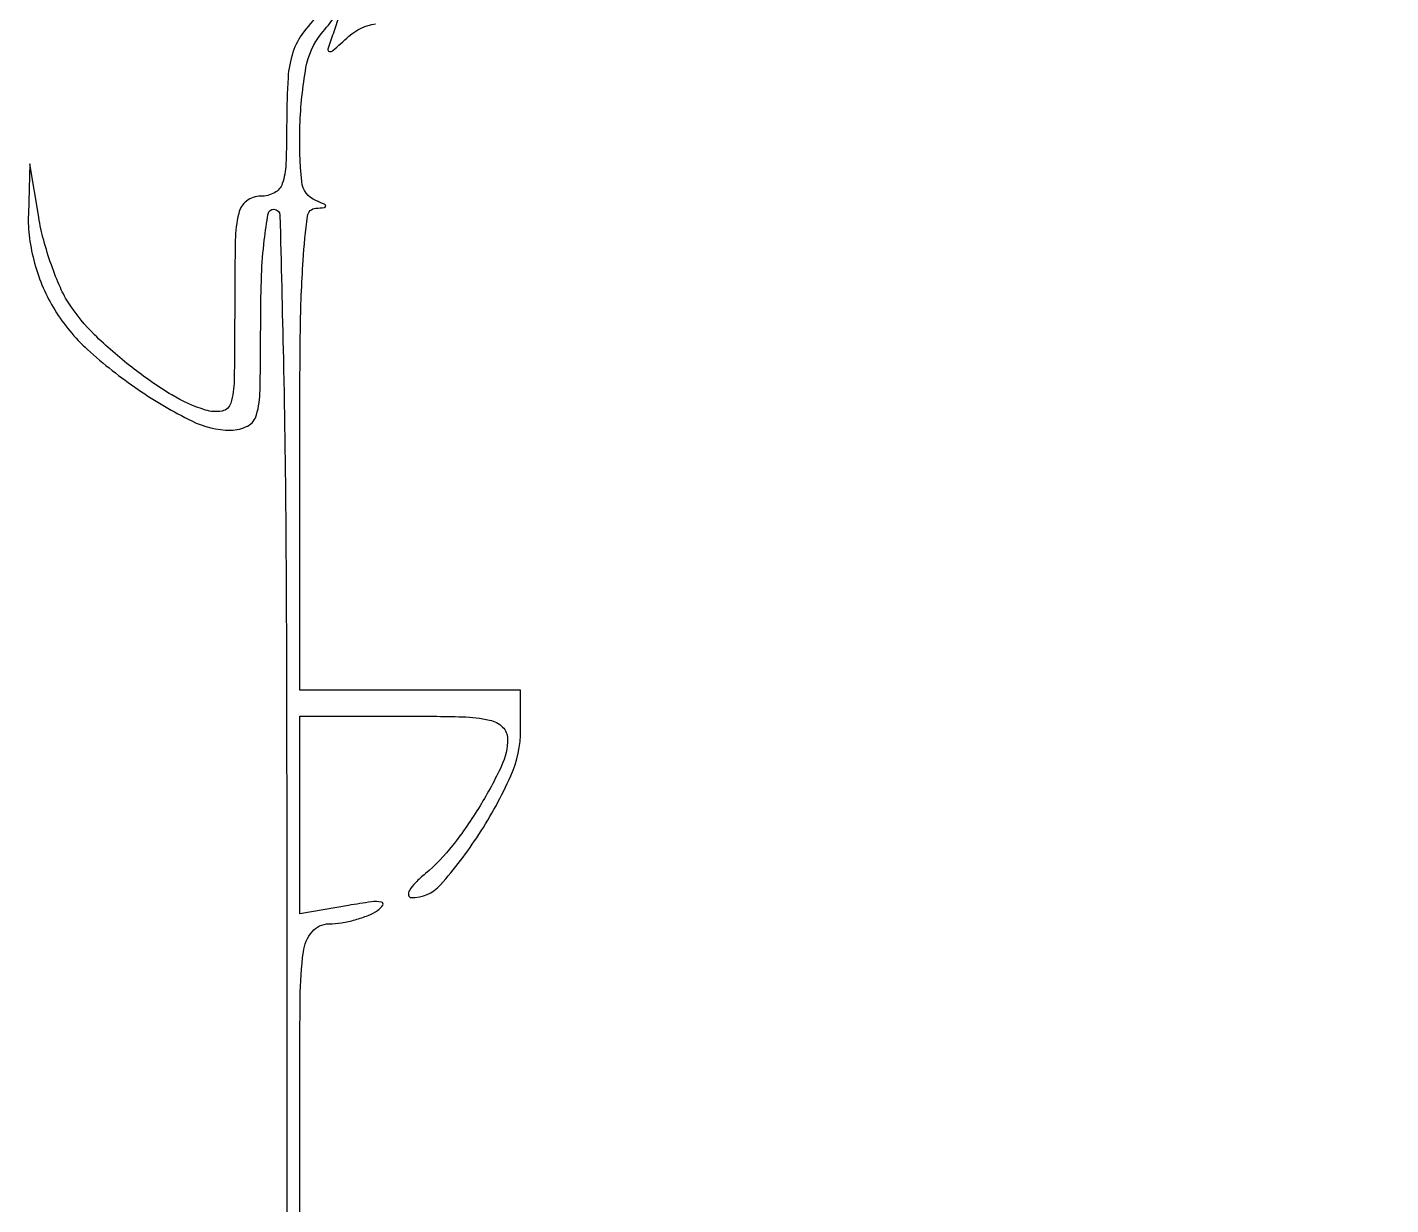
# Model space of a CAD drawing. Extents: x 23 to 255, y 40 to 184.
# Drawn here: x 208.71 to 217.59, y 60.61 to 68.27 of the extents above; entities that cross this region are included whole.
import ezdxf

# ---------------------------------------------------------------- set-up
doc = ezdxf.new("R2010")
doc.units = 0
doc.header["$MEASUREMENT"] = 0

msp = doc.modelspace()

# ---------------------------------------------------------------- linework, layer by layer
for points in [[(207.919475, 175.632891, 0.000007), (191.762556, 175.634099, 0.00002), (173.0434, 175.634494, 0.000013), (151.49745, 175.633531)], [(212.043008, 68.352677, -0.001361), (213.558211, 68.3568, 0.001341)], [(210.637479, 68.383272, 0.038999), (210.510034, 68.240534, 0.083236), (210.441332, 68.110104, 0.06392), (210.409045, 67.943168, 0.015847), (210.4002, 67.664172, -0.008915), (210.39515, 67.380972, -0.074064), (210.371773, 67.255022, -0.189212), (210.320539, 67.194854, -0.123476), (210.231, 67.1724, 0.166396), (210.139469, 67.141072, 0.17215), (210.087887, 67.06065, 0.052556), (210.06603, 66.885741, 0.004827), (210.0618, 66.447599, -0.003522), (210.058457, 65.973005, -0.066074), (210.036783, 65.825656, -0.286703), (209.979753, 65.774169, -0.118257), (209.87145, 65.780618, -0.063467), (209.652597, 65.878789, -0.028218), (209.392005, 66.058932, -0.028257), (209.14951, 66.270661, -0.054175), (208.985639, 66.469908, -0.041116), (208.927055, 66.577694, -0.019249), (208.868524, 66.725446, -0.018923), (208.818715, 66.885988, -0.02517), (208.786468, 67.035325), (208.729378, 67.3839), (208.718789, 67.055486, 0.041046), (208.726589, 66.899025, 0.034274), (208.759714, 66.735936, 0.033861), (208.815419, 66.57674, 0.037337), (208.890641, 66.431875, 0.06959), (209.103603, 66.17517, 0.035043), (209.434334, 65.913549, 0.034169), (209.781998, 65.709433, 0.116162), (210.036063, 65.6496, 0.120918), (210.146108, 65.676608, 0.209156), (210.204117, 65.74877, 0.061932), (210.227031, 65.910184, 0.004328), (210.231, 66.3687, -0.009838), (210.236692, 66.65794, -0.019442), (210.254638, 66.886875, -0.015687), (210.280284, 67.058326, -0.362465), (210.3156, 67.0878, -0.406672), (210.356158, 67.048276, -0.0009), (210.37858, 66.1149, -0.004049), (210.395213, 64.93708, -0.001506), (210.4002, 63.2808), (210.4002, 59.4738)], [(210.4848, 59.5584), (210.4848, 60.9966, -0.001667), (210.48799, 61.953519, -0.031211), (210.508768, 62.253869, -0.141669), (210.566, 62.384496, -0.220888), (210.67515, 62.436095, 0.038016), (210.757323, 62.442915, 0.027762), (210.846862, 62.462403, 0.028267), (210.930119, 62.49058, 0.053836), (210.9924, 62.523834, 0.099898), (211.026061, 62.558294, 0.54011), (211.017417, 62.577865, 0.07575), (210.951652, 62.578736, 0.008311), (210.80205, 62.555423), (210.4848, 62.50057), (210.4848, 63.144485), (210.4848, 63.7884), (211.1616, 63.7884, -0.006025), (211.544838, 63.783782, -0.047875), (211.720554, 63.762633, -0.138705), (211.805506, 63.7172, -0.204317), (211.838084, 63.64035, -0.109357), (211.798765, 63.464508, -0.027467), (211.658977, 63.204163, -0.028936), (211.480575, 62.946463, -0.052954), (211.303007, 62.763046, 0.023781), (211.238591, 62.703832, 0.061168), (211.199996, 62.653869, 0.166402), (211.193391, 62.622221, 0.369524), (211.210303, 62.606815, 0.223156), (211.401158, 62.689358, 0.036537), (211.651486, 63.018348, 0.039538), (211.858869, 63.399443, 0.105217), (211.923, 63.700823), (211.923, 63.9576), (211.2039, 63.9576), (210.4848, 63.9576), (210.4848, 65.5227, -0.003027), (210.489512, 66.300987, -0.013769), (210.507469, 66.753726, -0.014826), (210.535554, 67.042864, -0.359723), (210.59055, 67.094479, 0.011437), (210.645827, 67.099242, 0.382689), (210.654, 67.108356, 0.295955), (210.64637, 67.120118, 0.009076), (210.59055, 67.143829, -0.280155), (210.498056, 67.267809, -0.03178), (210.486692, 67.632859, -0.03574), (210.525969, 68.009644, -0.125719), (210.625772, 68.2299, -0.001774), (210.717986, 68.344138, -0.209904)], [(210.741242, 68.343804, -0.003468), (210.704041, 68.234643, 0.007091), (210.669178, 68.129865, 0.444012), (210.677981, 68.114797, 0.23592), (210.701172, 68.120892, 0.003799), (210.805071, 68.213493, -0.14912), (210.979258, 68.295392, -0.022865)]]:
    msp.add_lwpolyline(points, format="xyb")

doc.saveas('drawing.dxf')
